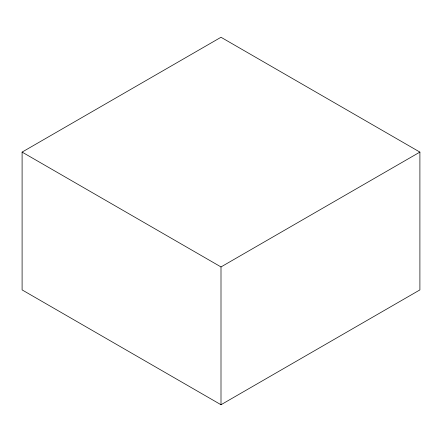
<?xml version="1.0" encoding="UTF-8"?>
<svg xmlns="http://www.w3.org/2000/svg" width="442" height="442" viewBox="0 0 442 442"><rect width="100%" height="100%" fill="white"/><g stroke="black" fill="none" stroke-linecap="round" stroke-linejoin="round"><path stroke-width="0.66" d="M22.1 152.098L221 37.266L419.9 152.098L419.9 289.902L221 404.734L22.1 289.902L22.1 152.098L221 266.935L419.9 152.098M221 266.935L221 404.734"/></g></svg>
